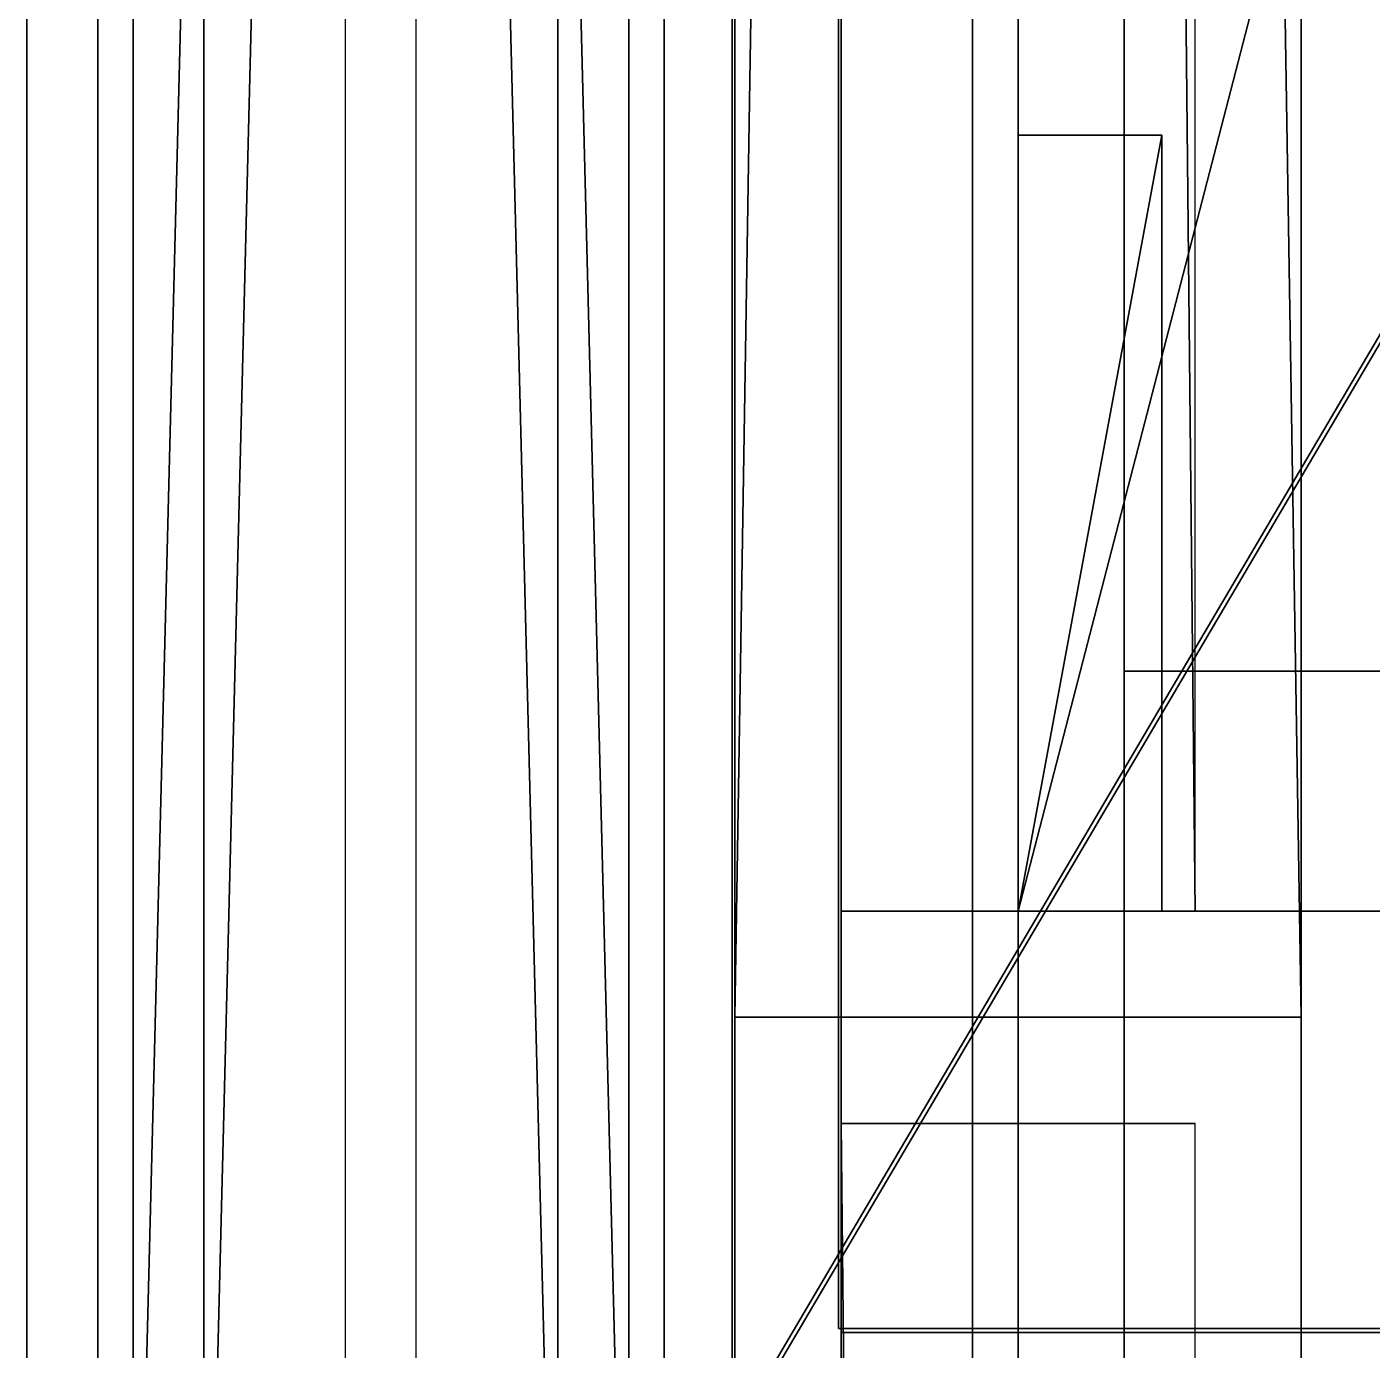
# Model space of a CAD drawing. Extents: x -93 to 34039, y -1114 to 8560.
# Drawn here: x -20 to 18, y 990.6 to 1027.98 of the extents above; entities that cross this region are included whole.
import ezdxf

# ---------------------------------------------------------------- set-up
doc = ezdxf.new("R2010")
doc.units = 0
doc.layers.get('0').update_dxf_attribs({"color": 13, "linetype": 'CONTINUOUS'})
for name, color, linetype in [('_____18_______2____', 134, 'CONTINUOUS'), ('_____18_______2_____', 36, 'CONTINUOUS'), ('_____18________2____', 34, 'CONTINUOUS'), ('_____18________2_____', 22, 'CONTINUOUS'), ('_SYSTEM__CT_MODE', 252, 'CONTINUOUS'), ('_SYSTEM__RG_COLOR', 36, 'CONTINUOUS'), ('_SYSTEM__SKALER', 134, 'CONTINUOUS'), ('TEMP', 36, 'CONTINUOUS')]:
    doc.layers.add(name, color=color, linetype=linetype)

# ---------------------------------------------------------------- blocks, each defined once
blk = doc.blocks.new('MARKER_TEKSTUR')
for p, q in [((16, 500), (0, 500)), ((16, 500, 700), (0, 500, 700)), ((0, 0), (0, 500)), ((0, 500, 700), (0, 0, 700)), ((0, 500), (0, 500, 700)), ((16, 500), (16, 500, 700)), ((16, 0), (16, 500)), ((16, 500, 700), (16, 0, 700)), ((16, 0), (0, 0)), ((16, 0, 700), (0, 0, 700)), ((0, 0, 700), (0, 0)), ((16, 0, 700), (16, 0))]:
    blk.add_line(p, q)
blk = doc.blocks.new('M_K_ZAD')
for p, q in [((5, 0, 640), (-5, 0, 640)), ((-5, 0, 640), (-5, 0)), ((-5, 0), (5, 0)), ((5, 0), (5, 0, 640))]:
    blk.add_line(p, q)
mesh = blk.add_polyface()
corners = [(5, 0), (-5, 0, 640), (-5, 0), (5, 0, 640)]
mesh.append_faces([[corners[k] for k in face] for face in [(0, 1, 2), (1, 0, 3)]], dxfattribs={"vtx0": -1})
blk = doc.blocks.new('SKALER_1')
for p, q in [((0, 5), (0, 0)), ((5, 5), (0, 5)), ((5, 0), (5, 5)), ((0, 0), (5, 0))]:
    blk.add_line(p, q)
mesh = blk.add_polyface()
corners = [(5, 5), (0, 0), (0, 5), (5, 0)]
mesh.append_faces([[corners[k] for k in face] for face in [(0, 1, 2), (1, 0, 3)]], dxfattribs={"vtx0": -1})
blk = doc.blocks.new('TELO_95')
for p, q in [((0, 970), (0, 0)), ((0, 970, 18), (0, 0, 18)), ((0, 0), (568, 0)), ((0, 0), (0, 0, 18)), ((0, 0, 18), (568, 0, 18))]:
    blk.add_line(p, q)
at = {"layer": '_SYSTEM__SKALER', "xscale": 0.8114285714285707, "yscale": 1.939999999999998}
blk.add_blockref('SKALER_1', (0, 0), dxfattribs=at)
mesh = blk.add_polyface()
corners = [(568, 970), (0, 0), (0, 970), (568, 0)]
mesh.append_faces([[corners[k] for k in face] for face in [(0, 1, 2), (1, 0, 3)]], dxfattribs={"vtx0": -1})
mesh = blk.add_polyface()
corners = [(568, 0, 18), (0, 970, 18), (0, 0, 18), (568, 970, 18)]
mesh.append_faces([[corners[k] for k in face] for face in [(0, 1, 2), (1, 0, 3)]], dxfattribs={"vtx0": -1})
blk = doc.blocks.new('MARKWR_KROMKI')
at = {"color": 250}
blk.add_line((0, 0, 16), (0, 0), dxfattribs=at)
blk = doc.blocks.new('M_K_FRONT')
for p, q in [((0, 0, 5), (749, 0, 5)), ((749, 0, -5), (0, 0, -5)), ((0, 0, -5), (0, 0, 5))]:
    blk.add_line(p, q)
mesh = blk.add_polyface()
corners = [(749, 0, 5), (0, 0, -5), (749, 0, -5), (0, 0, 5)]
mesh.append_faces([[corners[k] for k in face] for face in [(0, 1, 2), (1, 0, 3)]], dxfattribs={"vtx0": -1})
blk = doc.blocks.new('M_K_LEFT')
for p, q in [((0, 515, 5), (0, 0, 5)), ((0, 0, -5), (0, 515, -5)), ((0, 0, 5), (0, 0, -5))]:
    blk.add_line(p, q)
mesh = blk.add_polyface()
corners = [(0, 515, 5), (0, 0, -5), (0, 0, 5), (0, 515, -5)]
mesh.append_faces([[corners[k] for k in face] for face in [(0, 1, 2), (1, 0, 3)]], dxfattribs={"vtx0": -1})
blk = doc.blocks.new('KR_F')
at = {"color": 250}
for p, q in [((0, 0, 16), (0, 0)), ((700, 0, 16), (0, 0, 16)), ((0, 0), (700, 0))]:
    blk.add_line(p, q, dxfattribs=at)
mesh = blk.add_polyface()
corners = [(700, 0, 16), (0, 0), (700, 0), (0, 0, 16)]
mesh.append_faces([[corners[k] for k in face] for face in [(0, 1, 2), (1, 0, 3)]], dxfattribs={"vtx0": -1})
blk = doc.blocks.new('KR_L')
at = {"color": 250}
for p, q in [((0, 500), (0, 0)), ((0, 0, 16), (0, 500, 16)), ((0, 0), (0, 0, 16))]:
    blk.add_line(p, q, dxfattribs=at)
mesh = blk.add_polyface()
corners = [(0, 500, 16), (0, 0), (0, 0, 16), (0, 500)]
mesh.append_faces([[corners[k] for k in face] for face in [(0, 1, 2), (1, 0, 3)]], dxfattribs={"vtx0": -1})
blk = doc.blocks.new('KR_35')
at = {"yscale": 1.94, "zscale": 1.125}
blk.add_blockref('KR_L', (0, 0), dxfattribs=at)
at = {"xscale": 0.8114285714285715, "zscale": 1.125}
blk.add_blockref('KR_F', (0, 0), dxfattribs=at)
blk = doc.blocks.new('LL')
at = {"color": 250}
for p, q in [((0, 300, 16), (0, 0, 16)), ((0, 300, 8), (0, 0, 8)), ((0, 300), (0, 0)), ((0, 0, 16), (0, 0, 8)), ((0, 0, 8), (0, 0))]:
    blk.add_line(p, q, dxfattribs=at)
blk = doc.blocks.new('RAM_PANEL_95')
at = {"color": 250}
for p, q in [((0, 970), (0, 0)), ((0, 970, 18), (0, 0, 18)), ((0, 0), (568, 0)), ((0, 0), (0, 0, 18)), ((0, 0, 18), (568, 0, 18))]:
    blk.add_line(p, q, dxfattribs=at)
for name in ['TELO_95', 'KR_35']:
    blk.add_blockref(name, (0, 0))
at = {"layer": '_SYSTEM__CT_MODE', "xscale": 0.8114285714285707, "yscale": 1.939999999999999, "zscale": 1.124999999999998}
blk.add_blockref('MARKWR_KROMKI', (0, 0), dxfattribs=at)
at = {"layer": '_SYSTEM__CT_MODE', "yscale": 3.233333333333332, "zscale": 1.125}
blk.add_blockref('LL', (0, 0), dxfattribs=at)
at = {"layer": '_SYSTEM__RG_COLOR', "color": 1, "yscale": 1.871844660194175, "zscale": 1.2}
blk.add_blockref('M_K_LEFT', (3, 3, 9), dxfattribs=at)
at = {"layer": '_SYSTEM__RG_COLOR', "xscale": 0.7503337783711621, "zscale": 1.199999999999999}
blk.add_blockref('M_K_FRONT', (3, 3, 9), dxfattribs=at)
blk = doc.blocks.new('PANEL_G_34')
for p, q in [((-5, 440), (-5, 0)), ((5, 440), (-5, 440)), ((5, 0), (5, 440)), ((-5, 0), (5, 0))]:
    blk.add_line(p, q)
at = {"color": 250}
for p, q in [((0, 300, 16), (0, 0, 16)), ((0, 300, 8), (0, 0, 8)), ((0, 300), (0, 0)), ((0, 0, 16), (0, 0, 8)), ((0, 0, 8), (0, 0))]:
    blk.add_line(p, q, dxfattribs=at)
blk.add_blockref('RAM_PANEL_95', (0, 0))
mesh = blk.add_polyface()
corners = [(5, 0), (-5, 440), (-5, 0), (5, 440)]
mesh.append_faces([[corners[k] for k in face] for face in [(0, 1, 2), (1, 0, 3)]], dxfattribs={"vtx0": -1})
blk = doc.blocks.new('M_K_VERH')
for p, q in [((-5, 440), (-5, 0)), ((5, 440), (-5, 440)), ((5, 0), (5, 440)), ((-5, 0), (5, 0))]:
    blk.add_line(p, q)
mesh = blk.add_polyface()
corners = [(5, 0), (-5, 440), (-5, 0), (5, 440)]
mesh.append_faces([[corners[k] for k in face] for face in [(0, 1, 2), (1, 0, 3)]], dxfattribs={"vtx0": -1})
blk = doc.blocks.new('2_V')
at = {"color": 250}
for p, q in [((-5.147, -6.993), (-5.147, -4.847)), ((-5.147, -4.847), (5.147, -4.847)), ((5.147, -4.847), (5.147, -7.47)), ((3.033, -6.993), (-5.147, -6.993)), ((4.667, -20.124), (4.769, -20.124)), ((4.769, -20.124), (4.769, -22.76))]:
    blk.add_line(p, q, dxfattribs=at)
for points in [[(4.769, -22.76, 0), (2.834, -23.563, 0), (1.643, -23.836, 0), (0.49, -23.927, 0), (-0.616, -23.841, 0), (-1.596, -23.58, 0), (-2.449, -23.147, 0), (-3.176, -22.54, 0), (-3.757, -21.785, 0), (-4.172, -20.907, 0), (-4.421, -19.905, 0), (-4.504, -18.781, 0), (-4.284, -16.791, 0), (-3.635, -15.04, 0), (-2.701, -13.508, 0), (-1.399, -11.839, 0), (0.858, -9.284, 0), (3.033, -6.993, 0)], [(5.147, -7.47, 0), (2.997, -9.73, 0), (0.991, -11.977, 0), (-0.661, -14.072, 0), (-1.695, -15.686, 0), (-2.239, -17.116, 0), (-2.42, -18.655, 0), (-2.225, -19.953, 0), (-1.639, -20.933, 0), (-0.703, -21.55, 0), (0.541, -21.756, 0), (1.509, -21.655, 0), (2.553, -21.354, 0), (3.623, -20.845, 0), (4.667, -20.124, 0)]]:
    blk.add_polyline3d(points, dxfattribs=at)
blk = doc.blocks.new('RAM_PANEL_1')
for p, q in [((0, 1000), (16, 1000)), ((0, 1000, 1817), (16, 1000, 1817))]:
    blk.add_line(p, q)
at = {"layer": '_SYSTEM__CT_MODE', "yscale": 2.000000000000142, "zscale": 2.595714285714191}
blk.add_blockref('MARKER_TEKSTUR', (0, 0), dxfattribs=at)
at = {"layer": '_SYSTEM__CT_MODE', "extrusion": (1, 0, 3.68582e-15), "xscale": 0.9714640198511383, "yscale": 1.048192771084347, "rotation": 270}
blk.add_blockref('2_V', (1000, 908.5, 16), dxfattribs=at)
at = {"layer": '_SYSTEM__RG_COLOR', "yscale": 2.25909090909091}
for name, p in [('PANEL_G_34', (8, 3, 3)), ('M_K_VERH', (8, 3, 1814))]:
    blk.add_blockref(name, p, dxfattribs=at)
at = {"layer": '_SYSTEM__RG_COLOR', "zscale": 2.829687499999887}
blk.add_blockref('M_K_ZAD', (8, 997, 3), dxfattribs=at)
blk = doc.blocks.new('PANEL_V')
blk.add_blockref('RAM_PANEL_1', (0, 0))
blk = doc.blocks.new('RAM_PANEL_7')
for p, q in [((0, 1000), (16, 1000)), ((0, 1000, 1123), (16, 1000, 1123))]:
    blk.add_line(p, q)
at = {"layer": '_SYSTEM__CT_MODE', "yscale": 2.000000000000143, "zscale": 1.604285714285655}
blk.add_blockref('MARKER_TEKSTUR', (0, 0), dxfattribs=at)
at = {"layer": '_SYSTEM__CT_MODE', "extrusion": (1, 0, 5.96361e-15), "xscale": 0.9714640198511383, "yscale": 1.048192771084347, "rotation": 270}
blk.add_blockref('2_V', (1000, 561.5, 16), dxfattribs=at)
at = {"layer": '_SYSTEM__RG_COLOR', "yscale": 2.25909090909091}
for name, p in [('PANEL_G_34', (8, 3, 3)), ('M_K_VERH', (8, 3, 1120))]:
    blk.add_blockref(name, p, dxfattribs=at)
at = {"layer": '_SYSTEM__RG_COLOR', "zscale": 1.74531249999993}
blk.add_blockref('M_K_ZAD', (8, 997, 3), dxfattribs=at)
blk = doc.blocks.new('PANEL_V_1')
blk.add_blockref('RAM_PANEL_7', (0, 0))
blk = doc.blocks.new('SKALER_3')
for p, q in [((0, 0), (0, 1)), ((0, 1), (0, 1, 1)), ((0, 1, 1), (0, 0, 1)), ((0, 0, 1), (0, 0))]:
    blk.add_line(p, q)
blk = doc.blocks.new('TELO_2')
for p, q in [((0, 2100), (0, 2100, -1000)), ((0, 0), (0, 2100)), ((0, 2100, -1000), (0, 0, -1000)), ((16, 2100, -1000), (0, 2100, -1000)), ((0, 2100), (16, 2100)), ((16, 2100), (16, 2100, -1000)), ((16, 0), (16, 2100)), ((16, 2100, -1000), (16, 0, -1000)), ((0, 0, -1000), (0, 0)), ((16, 0, -1000), (0, 0, -1000)), ((16, 0, -1000), (16, 0)), ((0, 0), (16, 0))]:
    blk.add_line(p, q)
at = {"layer": '_SYSTEM__SKALER', "extrusion": (0, 1, 7.68501e-14), "yscale": 1.999999999999856, "zscale": 2.999999999999779, "rotation": 180}
blk.add_blockref('SKALER_3', (0, 0), dxfattribs=at)
mesh = blk.add_polyface()
corners = [(0, 2100), (0, 0, -1000), (0, 0), (0, 2100, -1000)]
mesh.append_faces([[corners[k] for k in face] for face in [(0, 1, 2), (1, 0, 3)]], dxfattribs={"vtx0": -1})
mesh = blk.add_polyface()
corners = [(16, 2100, -1000), (0, 0, -1000), (0, 2100, -1000), (16, 0, -1000)]
mesh.append_faces([[corners[k] for k in face] for face in [(0, 1, 2), (1, 0, 3)]], dxfattribs={"vtx0": -1})
mesh = blk.add_polyface()
corners = [(0, 2100), (16, 2100, -1000), (0, 2100, -1000), (16, 2100)]
mesh.append_faces([[corners[k] for k in face] for face in [(0, 1, 2), (1, 0, 3)]], dxfattribs={"vtx0": -1})
mesh = blk.add_polyface()
corners = [(16, 0), (0, 2100), (0, 0), (16, 2100)]
mesh.append_faces([[corners[k] for k in face] for face in [(0, 1, 2), (1, 0, 3)]], dxfattribs={"vtx0": -1})
mesh = blk.add_polyface()
corners = [(16, 0, -1000), (16, 2100), (16, 0), (16, 2100, -1000)]
mesh.append_faces([[corners[k] for k in face] for face in [(0, 1, 2), (1, 0, 3)]], dxfattribs={"vtx0": -1})
mesh = blk.add_polyface()
corners = [(16, 0), (0, 0, -1000), (16, 0, -1000), (0, 0)]
mesh.append_faces([[corners[k] for k in face] for face in [(0, 1, 2), (1, 0, 3)]], dxfattribs={"vtx0": -1})
blk = doc.blocks.new('M_K_FR')
for p, q in [((5, 0, 640), (-5, 0, 640)), ((-5, 0, 640), (-5, 0)), ((-5, 0), (5, 0)), ((5, 0), (5, 0, 640))]:
    blk.add_line(p, q)
mesh = blk.add_polyface()
corners = [(5, 0), (-5, 0, 640), (-5, 0), (5, 0, 640)]
mesh.append_faces([[corners[k] for k in face] for face in [(0, 1, 2), (1, 0, 3)]], dxfattribs={"vtx0": -1})
blk = doc.blocks.new('1_V_1')
at = {"color": 250}
for p, q in [((-0.838, 23.182), (-0.715, 23.927)), ((-0.715, 23.927), (1.264, 23.927)), ((1.264, 23.927), (1.264, 6.788)), ((-5.147, 19.534), (-5.147, 21.271)), ((-1.188, 19.534), (-5.147, 19.534)), ((-1.188, 6.788), (-1.188, 19.534)), ((-5.147, 6.788), (-1.188, 6.788)), ((-5.147, 4.847), (-5.147, 6.788)), ((1.264, 6.788), (5.147, 6.788)), ((5.147, 6.788), (5.147, 4.847)), ((5.147, 4.847), (-5.147, 4.847))]:
    blk.add_line(p, q, dxfattribs=at)
blk.add_polyline3d([(-5.147, 21.271, 0), (-3.423, 21.405, 0), (-2.031, 21.794, 0), (-1.105, 22.605, 0), (-0.838, 23.182, 0)], dxfattribs=at)
blk = doc.blocks.new('RAM_PANEL_2')
for p, q in [((0, 0, 2100), (16, 0, 2100)), ((0, 0), (16, 0))]:
    blk.add_line(p, q)
at = {"extrusion": (0, -1, 6.12323e-17)}
blk.add_blockref('TELO_2', (0, 0), dxfattribs=at)
at = {"layer": '_SYSTEM__CT_MODE', "yscale": 2.000000000000143, "zscale": 2.99999999999989}
blk.add_blockref('MARKER_TEKSTUR', (0, 0), dxfattribs=at)
at = {"layer": '_SYSTEM__CT_MODE', "extrusion": (1, 0, 1.08372e-14), "xscale": 0.9714640198511212, "yscale": 1.031620319277108, "rotation": 270}
blk.add_blockref('1_V_1', (0, 1050, 16), dxfattribs=at)
at = {"layer": '_SYSTEM__RG_COLOR', "yscale": 2.25909090909091}
for name, p in [('PANEL_G_34', (8, 3, 3)), ('M_K_VERH', (8, 3, 2097))]:
    blk.add_blockref(name, p, dxfattribs=at)
at = {"layer": '_SYSTEM__RG_COLOR', "zscale": 3.271874999999868}
blk.add_blockref('M_K_FR', (8, 3, 3), dxfattribs=at)
blk = doc.blocks.new('PANEL_V_2')
blk.add_blockref('RAM_PANEL_2', (0, 0))
blk = doc.blocks.new('TELO_3')
for p, q in [((0, 840), (0, 840, -1000)), ((0, 0), (0, 840)), ((0, 840, -1000), (0, 0, -1000)), ((16, 840, -1000), (0, 840, -1000)), ((0, 840), (16, 840)), ((16, 840), (16, 840, -1000)), ((16, 0), (16, 840)), ((16, 840, -1000), (16, 0, -1000)), ((0, 0, -1000), (0, 0)), ((16, 0, -1000), (0, 0, -1000)), ((16, 0, -1000), (16, 0)), ((0, 0), (16, 0))]:
    blk.add_line(p, q)
at = {"layer": '_SYSTEM__SKALER', "extrusion": (0, 1, 3.074e-14), "yscale": 1.999999999999856, "zscale": 1.199999999999912, "rotation": 180}
blk.add_blockref('SKALER_3', (0, 0), dxfattribs=at)
mesh = blk.add_polyface()
corners = [(0, 840), (0, 0, -1000), (0, 0), (0, 840, -1000)]
mesh.append_faces([[corners[k] for k in face] for face in [(0, 1, 2), (1, 0, 3)]], dxfattribs={"vtx0": -1})
mesh = blk.add_polyface()
corners = [(16, 840, -1000), (0, 0, -1000), (0, 840, -1000), (16, 0, -1000)]
mesh.append_faces([[corners[k] for k in face] for face in [(0, 1, 2), (1, 0, 3)]], dxfattribs={"vtx0": -1})
mesh = blk.add_polyface()
corners = [(0, 840), (16, 840, -1000), (0, 840, -1000), (16, 840)]
mesh.append_faces([[corners[k] for k in face] for face in [(0, 1, 2), (1, 0, 3)]], dxfattribs={"vtx0": -1})
mesh = blk.add_polyface()
corners = [(16, 0), (0, 840), (0, 0), (16, 840)]
mesh.append_faces([[corners[k] for k in face] for face in [(0, 1, 2), (1, 0, 3)]], dxfattribs={"vtx0": -1})
mesh = blk.add_polyface()
corners = [(16, 0, -1000), (16, 840), (16, 0), (16, 840, -1000)]
mesh.append_faces([[corners[k] for k in face] for face in [(0, 1, 2), (1, 0, 3)]], dxfattribs={"vtx0": -1})
mesh = blk.add_polyface()
corners = [(16, 0), (0, 0, -1000), (16, 0, -1000), (0, 0)]
mesh.append_faces([[corners[k] for k in face] for face in [(0, 1, 2), (1, 0, 3)]], dxfattribs={"vtx0": -1})
blk = doc.blocks.new('RAM_PANEL_3')
for p, q in [((0, 0, 840), (16, 0, 840)), ((0, 0), (16, 0))]:
    blk.add_line(p, q)
at = {"extrusion": (0, -1, 6.12323e-17)}
blk.add_blockref('TELO_3', (0, 0), dxfattribs=at)
at = {"layer": '_SYSTEM__CT_MODE', "yscale": 2.000000000000143, "zscale": 1.199999999999956}
blk.add_blockref('MARKER_TEKSTUR', (0, 0), dxfattribs=at)
at = {"layer": '_SYSTEM__CT_MODE', "extrusion": (1, 0, 2.7093e-14), "xscale": 0.9714640198511213, "yscale": 1.031620319277108, "rotation": 270}
blk.add_blockref('1_V_1', (0, 420, 16), dxfattribs=at)
at = {"layer": '_SYSTEM__RG_COLOR', "yscale": 2.25909090909091}
for name, p in [('PANEL_G_34', (8, 3, 3)), ('M_K_VERH', (8, 3, 837))]:
    blk.add_blockref(name, p, dxfattribs=at)
at = {"layer": '_SYSTEM__RG_COLOR', "zscale": 1.303124999999948}
blk.add_blockref('M_K_FR', (8, 3, 3), dxfattribs=at)
blk = doc.blocks.new('PANEL_V_3')
blk.add_blockref('RAM_PANEL_3', (0, 0))
blk = doc.blocks.new('TELO_49')
for p, q in [((0, 0), (934, 0)), ((0, 0, 18), (934, 0, 18))]:
    blk.add_line(p, q)
mesh = blk.add_polyface()
corners = [(934, 550), (0, 0), (0, 550), (934, 0)]
mesh.append_faces([[corners[k] for k in face] for face in [(0, 1, 2), (1, 0, 3)]], dxfattribs={"vtx0": -1})
mesh = blk.add_polyface()
corners = [(934, 0, 18), (0, 550, 18), (0, 0, 18), (934, 550, 18)]
mesh.append_faces([[corners[k] for k in face] for face in [(0, 1, 2), (1, 0, 3)]], dxfattribs={"vtx0": -1})
blk = doc.blocks.new('KR_13')
at = {"yscale": 1.868, "zscale": 1.125}
blk.add_blockref('KR_L', (0, 0), dxfattribs=at)
blk = doc.blocks.new('RAM_PANEL_49')
at = {"color": 250}
for p, q in [((0, 934), (0, 0)), ((0, 934, 18), (0, 0, 18))]:
    blk.add_line(p, q, dxfattribs=at)
at = {"rotation": 270}
blk.add_blockref('TELO_49', (0, 934), dxfattribs=at)
blk.add_blockref('KR_13', (0, 0))
at = {"layer": '_SYSTEM__CT_MODE', "yscale": 3.113333333333332, "zscale": 1.125}
blk.add_blockref('LL', (0, 0), dxfattribs=at)
at = {"layer": '_SYSTEM__RG_COLOR', "color": 1, "yscale": 1.801941747572816, "zscale": 1.2}
blk.add_blockref('M_K_LEFT', (3, 3, 9), dxfattribs=at)
at = {"layer": '_SYSTEM__RG_COLOR', "xscale": 0.7263017356475304, "zscale": 1.199999999999999}
blk.add_blockref('M_K_FRONT', (3, 3, 9), dxfattribs=at)
blk = doc.blocks.new('PANEL_G_13')
blk.add_blockref('RAM_PANEL_49', (0, 0))
blk = doc.blocks.new('RAM_PANEL_47')
at = {"layer": '_SYSTEM__RG_COLOR', "xscale": 1.2, "yscale": 1.236363636363636}
blk.add_blockref('PANEL_G_34', (9, 3, 3), dxfattribs=at)
blk = doc.blocks.new('PANEL_V_33')
blk.add_blockref('RAM_PANEL_47', (0, 0))
blk = doc.blocks.new('TELO_52')
for p, q in [((0, 0), (934, 0)), ((0, 0, 18), (934, 0, 18))]:
    blk.add_line(p, q)
mesh = blk.add_polyface()
corners = [(934, 550), (0, 0), (0, 550), (934, 0)]
mesh.append_faces([[corners[k] for k in face] for face in [(0, 1, 2), (1, 0, 3)]], dxfattribs={"vtx0": -1})
mesh = blk.add_polyface()
corners = [(934, 0, 18), (0, 550, 18), (0, 0, 18), (934, 550, 18)]
mesh.append_faces([[corners[k] for k in face] for face in [(0, 1, 2), (1, 0, 3)]], dxfattribs={"vtx0": -1})
blk = doc.blocks.new('KR_14')
at = {"yscale": 1.868, "zscale": 1.125}
blk.add_blockref('KR_L', (0, 0), dxfattribs=at)
blk = doc.blocks.new('RAM_PANEL_52')
at = {"color": 250}
for p, q in [((0, 934), (0, 0)), ((0, 934, 18), (0, 0, 18))]:
    blk.add_line(p, q, dxfattribs=at)
at = {"rotation": 270}
blk.add_blockref('TELO_52', (0, 934), dxfattribs=at)
blk.add_blockref('KR_14', (0, 0))
at = {"layer": '_SYSTEM__CT_MODE', "yscale": 3.113333333333332, "zscale": 1.125}
blk.add_blockref('LL', (0, 0), dxfattribs=at)
at = {"layer": '_SYSTEM__RG_COLOR', "color": 1, "yscale": 1.801941747572816, "zscale": 1.2}
blk.add_blockref('M_K_LEFT', (3, 3, 9), dxfattribs=at)
at = {"layer": '_SYSTEM__RG_COLOR', "xscale": 0.7263017356475304, "zscale": 1.199999999999999}
blk.add_blockref('M_K_FRONT', (3, 3, 9), dxfattribs=at)
blk = doc.blocks.new('PANEL_G_14')
blk.add_blockref('RAM_PANEL_52', (0, 0))
blk = doc.blocks.new('V_MAR')
for p, q in [((294, 8), (0, 8)), ((294, -8), (0, -8))]:
    blk.add_line(p, q)
mesh = blk.add_polyface()
corners = [(294, -8), (0, 8), (0, -8), (294, 8)]
mesh.append_faces([[corners[k] for k in face] for face in [(0, 1, 2), (1, 0, 3)]], dxfattribs={"vtx0": -1})
blk = doc.blocks.new('N_MAR')
for p, q in [((0, 8), (294, 8)), ((0, -8), (294, -8))]:
    blk.add_line(p, q)
mesh = blk.add_polyface()
corners = [(294, 8), (0, -8), (0, 8), (294, -8)]
mesh.append_faces([[corners[k] for k in face] for face in [(0, 1, 2), (1, 0, 3)]], dxfattribs={"vtx0": -1})
blk = doc.blocks.new('_2')
at = {"color": 250}
for p, q in [((-21.093, 0, -4.633), (-23.857, 0, -4.633)), ((-21.093, 0, -4.534), (-21.093, 0, -4.633)), ((-5.08, 0, -5), (-7.83, 0, -5)), ((-7.33, 0, -2.946), (-7.33, 0, 5)), ((-7.33, 0, 5), (-5.08, 0, 5)), ((-5.08, 0, 5), (-5.08, 0, -5))]:
    blk.add_line(p, q, dxfattribs=at)
for points in [[(-23.857, 0, -4.633), (-24.699, 0, -2.753), (-24.985, 0, -1.596), (-25.08, 0, -0.476), (-24.989, 0, 0.598), (-24.717, 0, 1.55), (-24.262, 0, 2.379), (-23.626, 0, 3.085), (-22.835, 0, 3.65), (-21.914, 0, 4.053), (-20.864, 0, 4.294), (-19.686, 0, 4.375), (-17.6, 0, 4.162), (-15.765, 0, 3.532), (-14.159, 0, 2.624), (-12.409, 0, 1.359), (-9.732, 0, -0.833), (-7.33, 0, -2.946)], [(-7.83, 0, -5), (-10.199, 0, -2.912), (-12.554, 0, -0.962), (-14.75, 0, 0.642), (-16.442, 0, 1.647), (-17.941, 0, 2.175), (-19.554, 0, 2.351), (-20.914, 0, 2.161), (-21.942, 0, 1.592), (-22.589, 0, 0.683), (-22.804, 0, -0.526), (-22.699, 0, -1.466), (-22.383, 0, -2.48), (-21.85, 0, -3.519), (-21.093, 0, -4.534)]]:
    blk.add_polyline3d(points, dxfattribs=at)
blk = doc.blocks.new('N')
for p, q in [((300, 16), (0, 16)), ((300, 8), (0, 8)), ((300, 0), (0, 0))]:
    blk.add_line(p, q)
blk = doc.blocks.new('V')
for p, q in [((300, 16), (0, 16)), ((300, 8), (0, 8)), ((300, 0), (0, 0))]:
    blk.add_line(p, q)
blk = doc.blocks.new('MARKER_TEKSTUR_F')
for p, q in [((300, 16, 600), (0, 16, 600)), ((0, 16), (300, 16)), ((0, 0), (300, 0)), ((300, 0, 600), (0, 0, 600))]:
    blk.add_line(p, q)
blk = doc.blocks.new('RAMKA_PANEL_F_19')
at = {"layer": '_SYSTEM__CT_MODE', "xscale": 1.603333333333333, "yscale": 1.125}
for name, p in [('N', (0, 0)), ('V', (0, 0, 1988))]:
    blk.add_blockref(name, p, dxfattribs=at)
at = {"layer": '_SYSTEM__CT_MODE', "xscale": 1.603333333333333, "yscale": 1.125, "zscale": 3.313333333333333}
blk.add_blockref('MARKER_TEKSTUR_F', (0, 0), dxfattribs=at)
at = {"layer": '_SYSTEM__CT_MODE'}
blk.add_blockref('_2', (481, 0, 994), dxfattribs=at)
at = {"layer": '_SYSTEM__RG_COLOR', "color": 1, "xscale": 1.615646258503402}
for name, p, yscale in [('V_MAR', (3, 9, 1985), 0.75), ('N_MAR', (3, 9, 3), 0.7499999999999996)]:
    blk.add_blockref(name, p, dxfattribs=dict(at, yscale=yscale))
blk = doc.blocks.new('PANEL_F_19')
blk.add_blockref('RAMKA_PANEL_F_19', (0, 0))
blk = doc.blocks.new('TELO_45')
for p, q in [((0, 0), (934, 0)), ((0, 0, 18), (934, 0, 18))]:
    blk.add_line(p, q)
mesh = blk.add_polyface()
corners = [(934, 550), (0, 0), (0, 550), (934, 0)]
mesh.append_faces([[corners[k] for k in face] for face in [(0, 1, 2), (1, 0, 3)]], dxfattribs={"vtx0": -1})
mesh = blk.add_polyface()
corners = [(934, 0, 18), (0, 550, 18), (0, 0, 18), (934, 550, 18)]
mesh.append_faces([[corners[k] for k in face] for face in [(0, 1, 2), (1, 0, 3)]], dxfattribs={"vtx0": -1})
blk = doc.blocks.new('KR_10')
at = {"yscale": 1.868, "zscale": 1.125}
blk.add_blockref('KR_L', (0, 0), dxfattribs=at)
blk = doc.blocks.new('RAM_PANEL_45')
at = {"color": 250}
for p, q in [((0, 934), (0, 0)), ((0, 934, 18), (0, 0, 18))]:
    blk.add_line(p, q, dxfattribs=at)
at = {"rotation": 270}
blk.add_blockref('TELO_45', (0, 934), dxfattribs=at)
blk.add_blockref('KR_10', (0, 0))
at = {"layer": '_SYSTEM__CT_MODE', "yscale": 3.113333333333332, "zscale": 1.125}
blk.add_blockref('LL', (0, 0), dxfattribs=at)
at = {"layer": '_SYSTEM__RG_COLOR', "color": 1, "yscale": 1.801941747572816, "zscale": 1.2}
blk.add_blockref('M_K_LEFT', (3, 3, 9), dxfattribs=at)
at = {"layer": '_SYSTEM__RG_COLOR', "xscale": 0.7263017356475304, "zscale": 1.199999999999999}
blk.add_blockref('M_K_FRONT', (3, 3, 9), dxfattribs=at)
blk = doc.blocks.new('PANEL_G_10')
blk.add_blockref('RAM_PANEL_45', (0, 0))
blk = doc.blocks.new('TELO_46')
for p, q in [((0, 0), (934, 0)), ((0, 0, 18), (934, 0, 18))]:
    blk.add_line(p, q)
mesh = blk.add_polyface()
corners = [(934, 550), (0, 0), (0, 550), (934, 0)]
mesh.append_faces([[corners[k] for k in face] for face in [(0, 1, 2), (1, 0, 3)]], dxfattribs={"vtx0": -1})
mesh = blk.add_polyface()
corners = [(934, 0, 18), (0, 550, 18), (0, 0, 18), (934, 550, 18)]
mesh.append_faces([[corners[k] for k in face] for face in [(0, 1, 2), (1, 0, 3)]], dxfattribs={"vtx0": -1})
blk = doc.blocks.new('KR_11')
at = {"yscale": 1.868, "zscale": 1.125}
blk.add_blockref('KR_L', (0, 0), dxfattribs=at)
blk = doc.blocks.new('RAM_PANEL_46')
at = {"color": 250}
for p, q in [((0, 934), (0, 0)), ((0, 934, 18), (0, 0, 18))]:
    blk.add_line(p, q, dxfattribs=at)
at = {"rotation": 270}
blk.add_blockref('TELO_46', (0, 934), dxfattribs=at)
blk.add_blockref('KR_11', (0, 0))
at = {"layer": '_SYSTEM__CT_MODE', "yscale": 3.113333333333332, "zscale": 1.125}
blk.add_blockref('LL', (0, 0), dxfattribs=at)
at = {"layer": '_SYSTEM__RG_COLOR', "color": 1, "yscale": 1.801941747572816, "zscale": 1.2}
blk.add_blockref('M_K_LEFT', (3, 3, 9), dxfattribs=at)
at = {"layer": '_SYSTEM__RG_COLOR', "xscale": 0.7263017356475304, "zscale": 1.199999999999999}
blk.add_blockref('M_K_FRONT', (3, 3, 9), dxfattribs=at)
blk = doc.blocks.new('PANEL_G_11')
blk.add_blockref('RAM_PANEL_46', (0, 0))
blk = doc.blocks.new('TELO_42')
for p, q in [((0, 0), (934, 0)), ((0, 0, 18), (934, 0, 18))]:
    blk.add_line(p, q)
mesh = blk.add_polyface()
corners = [(934, 550), (0, 0), (0, 550), (934, 0)]
mesh.append_faces([[corners[k] for k in face] for face in [(0, 1, 2), (1, 0, 3)]], dxfattribs={"vtx0": -1})
mesh = blk.add_polyface()
corners = [(934, 0, 18), (0, 550, 18), (0, 0, 18), (934, 550, 18)]
mesh.append_faces([[corners[k] for k in face] for face in [(0, 1, 2), (1, 0, 3)]], dxfattribs={"vtx0": -1})
blk = doc.blocks.new('KR_9')
at = {"yscale": 1.868, "zscale": 1.125}
blk.add_blockref('KR_L', (0, 0), dxfattribs=at)
blk = doc.blocks.new('RAM_PANEL_42')
at = {"color": 250}
for p, q in [((0, 934), (0, 0)), ((0, 934, 18), (0, 0, 18))]:
    blk.add_line(p, q, dxfattribs=at)
at = {"rotation": 270}
blk.add_blockref('TELO_42', (0, 934), dxfattribs=at)
blk.add_blockref('KR_9', (0, 0))
at = {"layer": '_SYSTEM__CT_MODE', "yscale": 3.113333333333332, "zscale": 1.125}
blk.add_blockref('LL', (0, 0), dxfattribs=at)
at = {"layer": '_SYSTEM__RG_COLOR', "color": 1, "yscale": 1.801941747572816, "zscale": 1.2}
blk.add_blockref('M_K_LEFT', (3, 3, 9), dxfattribs=at)
at = {"layer": '_SYSTEM__RG_COLOR', "xscale": 0.7263017356475304, "zscale": 1.199999999999999}
blk.add_blockref('M_K_FRONT', (3, 3, 9), dxfattribs=at)
blk = doc.blocks.new('PANEL_G_9')
blk.add_blockref('RAM_PANEL_42', (0, 0))
blk = doc.blocks.new('TELO_48')
for p, q in [((0, 0), (934, 0)), ((0, 0, 18), (934, 0, 18))]:
    blk.add_line(p, q)
mesh = blk.add_polyface()
corners = [(934, 550), (0, 0), (0, 550), (934, 0)]
mesh.append_faces([[corners[k] for k in face] for face in [(0, 1, 2), (1, 0, 3)]], dxfattribs={"vtx0": -1})
mesh = blk.add_polyface()
corners = [(934, 0, 18), (0, 550, 18), (0, 0, 18), (934, 550, 18)]
mesh.append_faces([[corners[k] for k in face] for face in [(0, 1, 2), (1, 0, 3)]], dxfattribs={"vtx0": -1})
blk = doc.blocks.new('KR_12')
at = {"yscale": 1.868, "zscale": 1.125}
blk.add_blockref('KR_L', (0, 0), dxfattribs=at)
blk = doc.blocks.new('RAM_PANEL_48')
at = {"color": 250}
for p, q in [((0, 934), (0, 0)), ((0, 934, 18), (0, 0, 18))]:
    blk.add_line(p, q, dxfattribs=at)
at = {"rotation": 270}
blk.add_blockref('TELO_48', (0, 934), dxfattribs=at)
blk.add_blockref('KR_12', (0, 0))
at = {"layer": '_SYSTEM__CT_MODE', "yscale": 3.113333333333332, "zscale": 1.125}
blk.add_blockref('LL', (0, 0), dxfattribs=at)
at = {"layer": '_SYSTEM__RG_COLOR', "color": 1, "yscale": 1.801941747572816, "zscale": 1.2}
blk.add_blockref('M_K_LEFT', (3, 3, 9), dxfattribs=at)
at = {"layer": '_SYSTEM__RG_COLOR', "xscale": 0.7263017356475304, "zscale": 1.199999999999999}
blk.add_blockref('M_K_FRONT', (3, 3, 9), dxfattribs=at)
blk = doc.blocks.new('PANEL_G_12')
blk.add_blockref('RAM_PANEL_48', (0, 0))
blk = doc.blocks.new('RAMKA_PANEL_F_13')
at = {"layer": '_SYSTEM__CT_MODE', "xscale": 1.603333333333333, "yscale": 1.125}
for name, p in [('N', (0, 0)), ('V', (0, 0, 826))]:
    blk.add_blockref(name, p, dxfattribs=at)
at = {"layer": '_SYSTEM__CT_MODE', "xscale": 1.603333333333333, "yscale": 1.125, "zscale": 1.376666666666667}
blk.add_blockref('MARKER_TEKSTUR_F', (0, 0), dxfattribs=at)
at = {"layer": '_SYSTEM__CT_MODE'}
blk.add_blockref('_2', (481, 0, 413), dxfattribs=at)
at = {"layer": '_SYSTEM__RG_COLOR', "color": 1, "xscale": 1.615646258503402}
for name, p, yscale in [('V_MAR', (3, 9, 823), 0.75), ('N_MAR', (3, 9, 3), 0.7499999999999996)]:
    blk.add_blockref(name, p, dxfattribs=dict(at, yscale=yscale))
blk = doc.blocks.new('PANEL_F_13')
blk.add_blockref('RAMKA_PANEL_F_13', (0, 0))
blk = doc.blocks.new('TELO_91')
for p, q in [((0, 0), (934, 0)), ((0, 0, 18), (934, 0, 18))]:
    blk.add_line(p, q)
mesh = blk.add_polyface()
corners = [(934, 550), (0, 0), (0, 550), (934, 0)]
mesh.append_faces([[corners[k] for k in face] for face in [(0, 1, 2), (1, 0, 3)]], dxfattribs={"vtx0": -1})
mesh = blk.add_polyface()
corners = [(934, 0, 18), (0, 550, 18), (0, 0, 18), (934, 550, 18)]
mesh.append_faces([[corners[k] for k in face] for face in [(0, 1, 2), (1, 0, 3)]], dxfattribs={"vtx0": -1})
blk = doc.blocks.new('KR_34')
at = {"yscale": 1.868, "zscale": 1.125}
blk.add_blockref('KR_L', (0, 0), dxfattribs=at)
blk = doc.blocks.new('RAM_PANEL_91')
at = {"color": 250}
for p, q in [((0, 934), (0, 0)), ((0, 934, 18), (0, 0, 18))]:
    blk.add_line(p, q, dxfattribs=at)
at = {"rotation": 270}
blk.add_blockref('TELO_91', (0, 934), dxfattribs=at)
blk.add_blockref('KR_34', (0, 0))
at = {"layer": '_SYSTEM__CT_MODE', "yscale": 3.113333333333332, "zscale": 1.125}
blk.add_blockref('LL', (0, 0), dxfattribs=at)
at = {"layer": '_SYSTEM__RG_COLOR', "color": 1, "yscale": 1.801941747572816, "zscale": 1.2}
blk.add_blockref('M_K_LEFT', (3, 3, 9), dxfattribs=at)
at = {"layer": '_SYSTEM__RG_COLOR', "xscale": 0.7263017356475304, "zscale": 1.199999999999999}
blk.add_blockref('M_K_FRONT', (3, 3, 9), dxfattribs=at)
blk = doc.blocks.new('PANEL_G_33')
blk.add_blockref('RAM_PANEL_91', (0, 0))
blk = doc.blocks.new('RAM_PANEL_80')
at = {"layer": '_SYSTEM__RG_COLOR', "xscale": 1.2, "yscale": 1.236363636363636}
blk.add_blockref('PANEL_G_34', (9, 3, 3), dxfattribs=at)
blk = doc.blocks.new('PANEL_V_52')
blk.add_blockref('RAM_PANEL_80', (0, 0))
blk = doc.blocks.new('RAM_PANEL_81')
at = {"layer": '_SYSTEM__RG_COLOR', "xscale": 1.2, "yscale": 1.236363636363636}
blk.add_blockref('PANEL_G_34', (9, 3, 3), dxfattribs=at)
blk = doc.blocks.new('PANEL_V_53')
blk.add_blockref('RAM_PANEL_81', (0, 0))
blk = doc.blocks.new('RAM_PANEL_82')
at = {"layer": '_SYSTEM__RG_COLOR', "xscale": 1.2, "yscale": 1.236363636363636}
blk.add_blockref('PANEL_G_34', (9, 3, 3), dxfattribs=at)
blk = doc.blocks.new('PANEL_V_54')
blk.add_blockref('RAM_PANEL_82', (0, 0))
blk = doc.blocks.new('TELO_85')
for p, q in [((0, 0), (934, 0)), ((0, 0, 18), (934, 0, 18))]:
    blk.add_line(p, q)
mesh = blk.add_polyface()
corners = [(934, 550), (0, 0), (0, 550), (934, 0)]
mesh.append_faces([[corners[k] for k in face] for face in [(0, 1, 2), (1, 0, 3)]], dxfattribs={"vtx0": -1})
mesh = blk.add_polyface()
corners = [(934, 0, 18), (0, 550, 18), (0, 0, 18), (934, 550, 18)]
mesh.append_faces([[corners[k] for k in face] for face in [(0, 1, 2), (1, 0, 3)]], dxfattribs={"vtx0": -1})
blk = doc.blocks.new('KR_28')
at = {"yscale": 1.868, "zscale": 1.125}
blk.add_blockref('KR_L', (0, 0), dxfattribs=at)
blk = doc.blocks.new('RAM_PANEL_85')
at = {"color": 250}
for p, q in [((0, 934), (0, 0)), ((0, 934, 18), (0, 0, 18))]:
    blk.add_line(p, q, dxfattribs=at)
at = {"rotation": 270}
blk.add_blockref('TELO_85', (0, 934), dxfattribs=at)
blk.add_blockref('KR_28', (0, 0))
at = {"layer": '_SYSTEM__CT_MODE', "yscale": 3.113333333333332, "zscale": 1.125}
blk.add_blockref('LL', (0, 0), dxfattribs=at)
at = {"layer": '_SYSTEM__RG_COLOR', "color": 1, "yscale": 1.801941747572816, "zscale": 1.2}
blk.add_blockref('M_K_LEFT', (3, 3, 9), dxfattribs=at)
at = {"layer": '_SYSTEM__RG_COLOR', "xscale": 0.7263017356475304, "zscale": 1.199999999999999}
blk.add_blockref('M_K_FRONT', (3, 3, 9), dxfattribs=at)
blk = doc.blocks.new('PANEL_G_27')
blk.add_blockref('RAM_PANEL_85', (0, 0))

msp = doc.modelspace()

# ---------------------------------------------------------------- block references
at = {"layer": '_____18_______2____', "extrusion": (2.93159e-31, -7.65714e-16, -1), "rotation": 270}
msp.add_blockref('PANEL_F_19', (0, 1453.1, -2098), dxfattribs=at)
at = {"layer": '_____18_______2_____', "extrusion": (2.93159e-31, -7.65714e-16, -1), "rotation": 270}
msp.add_blockref('PANEL_F_13', (2, 1453.1, -2928), dxfattribs=at)
at = {"layer": '_____18________2____'}
for name, p in [('PANEL_G_12', (-0.078, 988.21, 2082)), ('PANEL_G_13', (0, 988.1, 1664.003)), ('PANEL_G_14', (0, 988.1, 110)), ('PANEL_G_13', (0, 988.1, 1246.003)), ('PANEL_G_33', (0, 988.1, 810.003)), ('PANEL_G_27', (0, 988.1, 828.003))]:
    msp.add_blockref(name, p, dxfattribs=at)
at = {"layer": '_____18________2____', "rotation": 270.0000000000001}
for name, p in [('PANEL_V_52', (0, 1464.1, 1682.003)), ('PANEL_V_53', (0, 1464.1, 1264.003)), ('PANEL_V_54', (0, 1464.1, 846.003))]:
    msp.add_blockref(name, p, dxfattribs=at)
at = {"layer": '_____18________2_____'}
for name, p in [('PANEL_G_10', (0, 988.1, 2524)), ('PANEL_G_11', (0, 988.1, 2100)), ('PANEL_G_9', (0, 988.1, 2912))]:
    msp.add_blockref(name, p, dxfattribs=at)
at = {"layer": '_____18________2_____', "rotation": 270.0000000000001}
msp.add_blockref('PANEL_V_33', (0, 1464.1, 2118), dxfattribs=at)
at = {"layer": 'TEMP'}
for name, p in [('PANEL_V_2', (0, 1000)), ('PANEL_V_3', (0, 1000, 2100)), ('PANEL_V', (0, 0)), ('PANEL_V_1', (0, 0, 1817))]:
    msp.add_blockref(name, p, dxfattribs=at)

doc.saveas('drawing.dxf')
